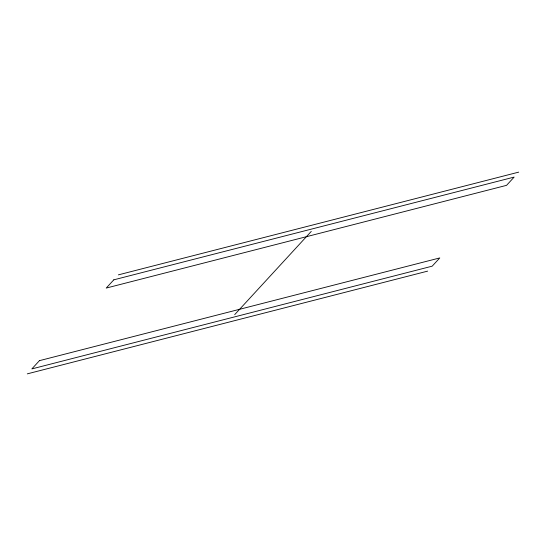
<?xml version="1.0" encoding="UTF-8"?>
<svg xmlns="http://www.w3.org/2000/svg" width="546" height="546" viewBox="0 0 546 546"><rect width="100%" height="100%" fill="white"/><g stroke="black" fill="none" stroke-linecap="round" stroke-linejoin="round"><path stroke-width="0.82" d="M234.698 314.632L311.268 231.402M118.366 274.87L518.7 172.14M27.3 373.86L427.634 271.13M39.442 360.66L31.852 368.912L432.186 266.175L439.776 257.93L39.442 360.66M113.814 279.825L106.224 288.07L506.558 185.34L514.148 177.088L113.814 279.825"/></g></svg>
